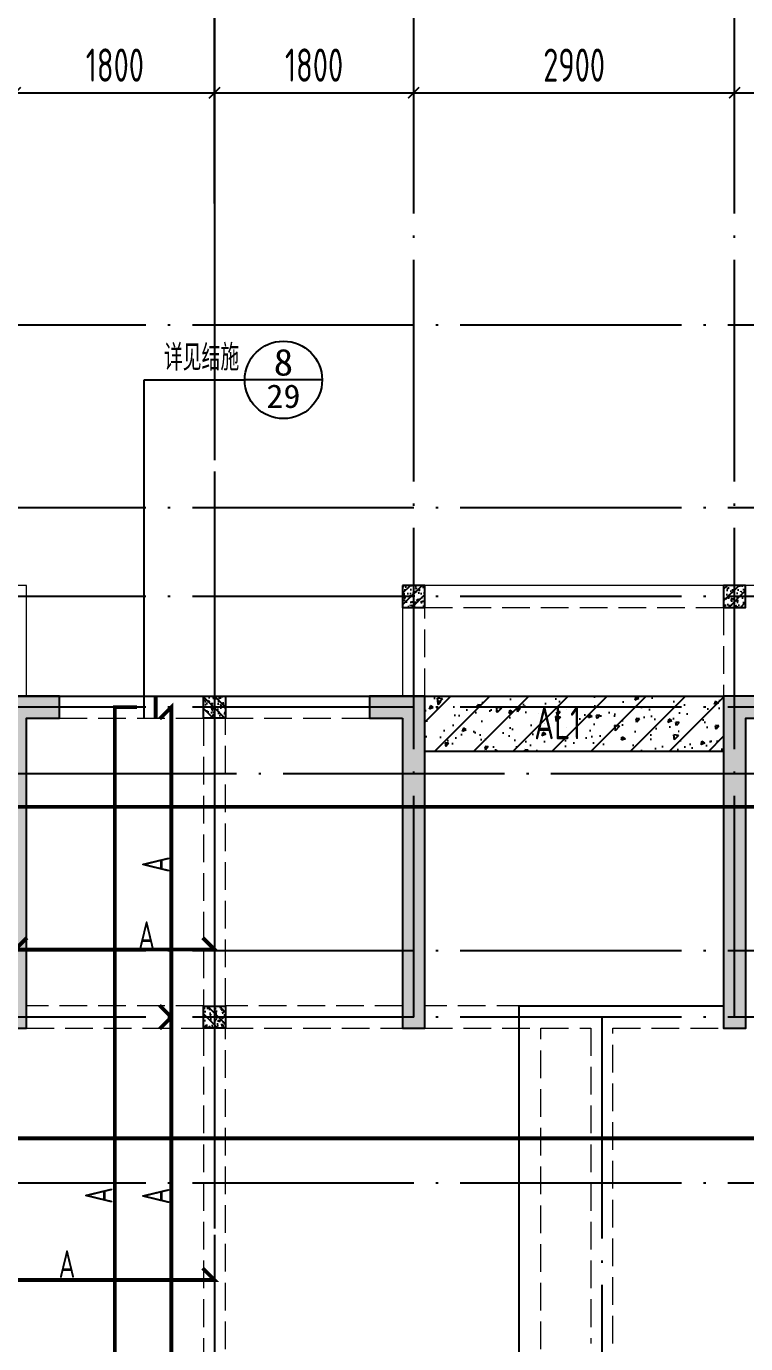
# Model space of a CAD drawing. Extents: x -668857 to 185752, y -270966 to 286822.
# Drawn here: x -180595 to -174095, y -142405 to -130504 of the extents above; entities that cross this region are included whole.
import ezdxf
from ezdxf.enums import TextEntityAlignment as Align

# ---------------------------------------------------------------- set-up
doc = ezdxf.new("R2010")
doc.units = 0
doc.header["$LTSCALE"] = 1000
for name, pattern in [('CENTER', [8, 5, -1, 1, -1]), ('DASH', [0.35, 0.25, -0.1]), ('DASHED', [0.75, 0.5, -0.25]), ('DOTE', [2.42, 2, -0.2, 0.02, -0.2])]:
    doc.linetypes.add(name, pattern=pattern)
doc.layers.get('0').update_dxf_attribs({"linetype": 'CONTINUOUS'})
doc.layers.get('DEFPOINTS').update_dxf_attribs({"linetype": 'CONTINUOUS'})
for name, color, linetype in [('A-AXIS', 1, 'CONTINUOUS'), ('A-DOTE', 10, 'DOTE'), ('BEAM', 4, 'DASHED'), ('DIM_IDEN', 67, 'CONTINUOUS'), ('PUB_TEXT', 2, 'CONTINUOUS'), ('ROOF', 183, 'CONTINUOUS'), ('S-B板配筋', 6, 'CONTINUOUS'), ('S-B板配筋号', 7, 'CONTINUOUS'), ('S-L主梁线', 4, 'DASH'), ('S-Q墙填充', 252, 'CONTINUOUS'), ('S-Q墙实线', 6, 'CONTINUOUS'), ('S-Y一般标注', 3, 'CONTINUOUS'), ('S-构造柱', 212, 'CONTINUOUS'), ('TEXT', 2, 'CONTINUOUS'), ('THIN', 7, 'CONTINUOUS'), ('水平筋标注', 7, 'CONTINUOUS')]:
    doc.layers.add(name, color=color, linetype=linetype)
doc.styles.add('_TCH_AXIS', font='COMPLEX', dxfattribs={"bigfont": 'GBCBIG'})
doc.styles.add('_TCH_LABEL', font='simhei.ttf')
doc.styles.add('TSSD_DIMENSION', font='Tssdeng.shx', dxfattribs={"width": 0.7, "bigfont": 'tssdchn.shx'})
doc.styles.add('TSSD_REIN', font='tssdeng.shx', dxfattribs={"width": 0.7, "height": 300, "bigfont": 'tssdchn.shx'})
doc.dimstyles.new('TSSD_100_100', dxfattribs={"dimtxt": 300, "dimasz": 100, "dimexe": 100, "dimexo": 250, "dimgap": 100, "dimtad": 1, "dimdec": 0, "dimzin": 0, "dimdsep": 46, "dimtxsty": 'TSSD_DIMENSION', "dimblk": 'ARCHTICK', "dimcen": 0, "dimdle": 100, "dimclrt": 7, "dimadec": 0, "dimazin": 0, "dimtfac": 1, "dimtdec": 0, "dimtix": 1, "dimtmove": 2, "dimatfit": 3, "dimldrblk": 'ARCHTICK', "dimfxl": 1, "dimtolj": 1, "dimtzin": 0, "dimarcsym": 0})

# ---------------------------------------------------------------- blocks, each defined once
blk = doc.blocks.new('_ArchTick')
at = {"color": 0, "linetype": 'ByBlock', "const_width": 0.15}
blk.add_lwpolyline([(-0.5, -0.5), (0.5, 0.5)], dxfattribs=at)
blk = doc.blocks.new('*D166')
at = {"layer": 'DEFPOINTS', "color": 0, "transparency": 16777216}
for p in [(27800, 19250), (24900, 18250), (27800, 18250)]:
    blk.add_point(p, dxfattribs=at)
at = {"layer": 'S-Y一般标注', "color": 0, "lineweight": -2, "transparency": 16777216}
for p, q in [((24900, 18500), (24900, 19350)), ((27800, 18500), (27800, 19350)), ((24800, 19250), (27900, 19250))]:
    blk.add_line(p, q, dxfattribs=at)
at = {"layer": 'S-Y一般标注', "color": 0, "lineweight": -2, "transparency": 16777216, "xscale": 100, "yscale": 100, "zscale": 100, "rotation": 180}
blk.add_blockref('_ArchTick', (24900, 19250), dxfattribs=at)
at = {"layer": 'S-Y一般标注', "color": 0, "lineweight": -2, "transparency": 16777216, "xscale": 100, "yscale": 100, "zscale": 100}
blk.add_blockref('_ArchTick', (27800, 19250), dxfattribs=at)
at = {"layer": 'S-Y一般标注', "color": 7, "transparency": 16777216, "insert": (26350, 19500), "char_height": 300, "attachment_point": 5, "style": 'TSSD_DIMENSION'}
blk.add_mtext('\\A1;2900', dxfattribs=at)
blk = doc.blocks.new('*D167')
at = {"layer": 'DEFPOINTS', "color": 0, "transparency": 16777216}
for p in [(29600, 19250), (27800, 18250), (29600, 18250)]:
    blk.add_point(p, dxfattribs=at)
at = {"layer": 'S-Y一般标注', "color": 0, "lineweight": -2, "transparency": 16777216}
for p, q in [((27800, 18500), (27800, 19350)), ((29600, 18500), (29600, 19350)), ((27700, 19250), (29700, 19250))]:
    blk.add_line(p, q, dxfattribs=at)
at = {"layer": 'S-Y一般标注', "color": 0, "lineweight": -2, "transparency": 16777216, "xscale": 100, "yscale": 100, "zscale": 100, "rotation": 180}
blk.add_blockref('_ArchTick', (27800, 19250), dxfattribs=at)
at = {"layer": 'S-Y一般标注', "color": 0, "lineweight": -2, "transparency": 16777216, "xscale": 100, "yscale": 100, "zscale": 100}
blk.add_blockref('_ArchTick', (29600, 19250), dxfattribs=at)
at = {"layer": 'S-Y一般标注', "color": 7, "transparency": 16777216, "insert": (28700, 19500), "char_height": 300, "attachment_point": 5, "style": 'TSSD_DIMENSION'}
blk.add_mtext('\\A1;1800', dxfattribs=at)
blk = doc.blocks.new('*D168')
at = {"layer": 'DEFPOINTS', "color": 0, "transparency": 16777216}
for p in [(31400, 19250), (29600, 18250), (31400, 18250)]:
    blk.add_point(p, dxfattribs=at)
at = {"layer": 'S-Y一般标注', "color": 0, "lineweight": -2, "transparency": 16777216}
for p, q in [((29600, 18500), (29600, 19350)), ((31400, 18500), (31400, 19350)), ((29500, 19250), (31500, 19250))]:
    blk.add_line(p, q, dxfattribs=at)
at = {"layer": 'S-Y一般标注', "color": 0, "lineweight": -2, "transparency": 16777216, "xscale": 100, "yscale": 100, "zscale": 100, "rotation": 180}
blk.add_blockref('_ArchTick', (29600, 19250), dxfattribs=at)
at = {"layer": 'S-Y一般标注', "color": 0, "lineweight": -2, "transparency": 16777216, "xscale": 100, "yscale": 100, "zscale": 100}
blk.add_blockref('_ArchTick', (31400, 19250), dxfattribs=at)
at = {"layer": 'S-Y一般标注', "color": 7, "transparency": 16777216, "insert": (30500, 19500), "char_height": 300, "attachment_point": 5, "style": 'TSSD_DIMENSION'}
blk.add_mtext('\\A1;1800', dxfattribs=at)
blk = doc.blocks.new('*D169')
at = {"layer": 'DEFPOINTS', "color": 0, "transparency": 16777216}
for p in [(34300, 19250), (31400, 18250), (34300, 18250)]:
    blk.add_point(p, dxfattribs=at)
at = {"layer": 'S-Y一般标注', "color": 0, "lineweight": -2, "transparency": 16777216}
for p, q in [((31400, 18500), (31400, 19350)), ((34300, 18500), (34300, 19350)), ((31300, 19250), (34400, 19250))]:
    blk.add_line(p, q, dxfattribs=at)
at = {"layer": 'S-Y一般标注', "color": 0, "lineweight": -2, "transparency": 16777216, "xscale": 100, "yscale": 100, "zscale": 100, "rotation": 180}
blk.add_blockref('_ArchTick', (31400, 19250), dxfattribs=at)
at = {"layer": 'S-Y一般标注', "color": 0, "lineweight": -2, "transparency": 16777216, "xscale": 100, "yscale": 100, "zscale": 100}
blk.add_blockref('_ArchTick', (34300, 19250), dxfattribs=at)
at = {"layer": 'S-Y一般标注', "color": 7, "transparency": 16777216, "insert": (32850, 19500), "char_height": 300, "attachment_point": 5, "style": 'TSSD_DIMENSION'}
blk.add_mtext('\\A1;2900', dxfattribs=at)
blk = doc.blocks.new('*D170')
at = {"layer": 'DEFPOINTS', "color": 0, "transparency": 16777216}
for p in [(36100, 19250), (34300, 18250), (36100, 18250)]:
    blk.add_point(p, dxfattribs=at)
at = {"layer": 'S-Y一般标注', "color": 0, "lineweight": -2, "transparency": 16777216}
for p, q in [((34300, 18500), (34300, 19350)), ((36100, 18500), (36100, 19350)), ((34200, 19250), (36200, 19250))]:
    blk.add_line(p, q, dxfattribs=at)
at = {"layer": 'S-Y一般标注', "color": 0, "lineweight": -2, "transparency": 16777216, "xscale": 100, "yscale": 100, "zscale": 100, "rotation": 180}
blk.add_blockref('_ArchTick', (34300, 19250), dxfattribs=at)
at = {"layer": 'S-Y一般标注', "color": 0, "lineweight": -2, "transparency": 16777216, "xscale": 100, "yscale": 100, "zscale": 100}
blk.add_blockref('_ArchTick', (36100, 19250), dxfattribs=at)
at = {"layer": 'S-Y一般标注', "color": 7, "transparency": 16777216, "insert": (35200, 19500), "char_height": 300, "attachment_point": 5, "style": 'TSSD_DIMENSION'}
blk.add_mtext('\\A1;1800', dxfattribs=at)
blk = doc.blocks.new('20210807.15312078')
at = {"layer": 'S-Q墙填充'}
h = blk.add_hatch(color=252, dxfattribs=at)
h.dxf.hatch_style = 1
h.paths.add_polyline_path([(84116, 66140), (84116, 63140), (84316, 63140), (84316, 65940), (84616, 65940), (84616, 66140)])
h = blk.add_hatch(color=252, dxfattribs=at)
h.dxf.hatch_style = 1
h.paths.add_polyline_path([(87716, 65940), (87716, 63140), (87916, 63140), (87916, 66140), (87416, 66140), (87416, 65940)])
h = blk.add_hatch(color=252, dxfattribs=at)
h.dxf.hatch_style = 1
h.paths.add_polyline_path([(90616, 66140), (90616, 63140), (90816, 63140), (90816, 65940), (91166, 65940), (91166, 66140)])
at = {"layer": 'S-L主梁线', "linetype": 'ByBlock', "lineweight": 18}
for p, q in [((84316, 67140), (81316, 67140)), ((84316, 66140), (84316, 67140)), ((87716, 67140), (87716, 66140)), ((90716, 67140), (87716, 67140)), ((92516, 67140), (90716, 67140)), ((86016, 66140), (84616, 66140)), ((87416, 66140), (86016, 66140))]:
    blk.add_line(p, q, dxfattribs=at)
at = {"layer": 'S-L主梁线', "linetype": 'DASH', "lineweight": 18}
for p, q in [((87916, 66940), (90616, 66940)), ((87916, 66140), (87916, 66940)), ((90616, 66940), (90616, 66140)), ((84616, 65940), (85916, 65940)), ((85916, 65940), (85916, 63340)), ((86116, 65940), (87416, 65940)), ((86116, 63340), (86116, 65940)), ((85916, 63340), (84316, 63340)), ((87716, 63340), (86116, 63340)), ((89516, 63340), (87916, 63340)), ((90616, 63340), (89516, 63340)), ((84316, 63140), (85916, 63140)), ((85916, 63140), (85916, 58840)), ((86116, 58840), (86116, 63140)), ((86116, 63140), (87716, 63140)), ((87916, 63140), (89416, 63140)), ((89416, 63140), (89416, 60290)), ((89616, 63140), (90616, 63140)), ((89616, 60290), (89616, 63140))]:
    blk.add_line(p, q, dxfattribs=at)
for points in [[(88766, 58839), (88766, 63139)], [(88966, 58839), (88966, 63139)]]:
    blk.add_lwpolyline(points, dxfattribs=at)
at = {"layer": 'S-Q墙实线'}
for points in [[(84116, 66140), (84116, 63140), (84316, 63140), (84316, 65940), (84616, 65940), (84616, 66140)], [(87716, 65940), (87716, 63140), (87916, 63140), (87916, 66140), (87416, 66140), (87416, 65940)], [(90616, 66140), (90616, 63140), (90816, 63140), (90816, 65940), (91166, 65940), (91166, 66140)]]:
    blk.add_lwpolyline(points, close=True, dxfattribs=at)
blk = doc.blocks.new('20210730.02141516')
at = {"layer": 'S-构造柱'}
h = blk.add_hatch(dxfattribs=at)
h.set_pattern_fill('ARMORED', color=256, scale=15, angle=-90, style=0)
h.set_pattern_definition([(320, (-154189.41, 3278673.45), (-9.4128202, -107.5890274), [11.25, -123.75]), (265, (-154189.41, 3278673.45), (112.82882, 20.8127), [9, -99]), (10.4514, (-154190.19, 3278664.49), (103.4159313, -86.7764073), [9.5610285, -105.1713168]), (316.1842, (-154159.41, 3278673.45), (-24.827852, -160.0861573), [16.875, -185.625]), (6.6356, (-154161.48, 3278660.11), (146.117681, -140.199406), [14.341543, -157.75695]), (261.1842, (-154159.41, 3278673.45), (146.11779, -140.199292), [13.5, -148.5]), (291, (-154166.91, 3278658.45), (-60.3928336, -89.5360578), [11.25, -123.75]), (236, (-154166.91, 3278658.45), (108.7725068, -36.4972998), [9, -99]), (341.4514, (-154171.94, 3278650.99), (48.3795745, -126.0333943), [9.5610285, -105.1713168]), (307.5, (-154189.41, 3278673.454), (49.93407807, -1.8239783), [0, -97.8, 0, -100.5, 0, -99.375]), (277.5, (-154189.41, 3278673.454), (59.1617568, -39.4604306), [0, -57.3, 0, -95.55, 0, -37.875]), (237.5, (-154189.41, 3278706.904), (-3.38323076, -80.07336543), [0, -37.5, 0, -117, 0, -155.25]), (227.5, (-154189.41, 3278721.904), (15.0157473, -87.4779254), [0, -48.75, 0, -77.7, 0, -110.25]), (315, (-154189.41, 3278673.454), (53.0330086, 53.0330086), [])])
h.paths.add_polyline_path([(200, 200), (200, 0), (0, 0), (0, 200)])
blk.add_lwpolyline([(200, 200), (200, 0), (0, 0), (0, 200)], close=True, dxfattribs=at)
blk = doc.blocks.new('20210811.10024340')
at = {"layer": 'DIM_IDEN'}
for p, q in [((26680, 14561), (27589, 14561)), ((26680, 11505), (26680, 14561)), ((28289, 14561), (27589, 14561))]:
    blk.add_line(p, q, dxfattribs=at)
at = {"layer": 'DIM_IDEN', "const_width": 35}
blk.add_lwpolyline([(26785, 11505), (26785, 11705)], dxfattribs=at)
at = {"layer": 'DIM_IDEN'}
blk.add_circle((27939, 14561), 350, dxfattribs=at)
at = {"layer": 'PUB_TEXT', "style": '_TCH_AXIS'}
blk.add_text('详见结施', height=236.3, dxfattribs=at).set_placement((26859, 14645))
at = {"layer": 'PUB_TEXT', "style": '_TCH_LABEL'}
for s, height, width, p, p2 in [('8', 242, 1.017143, (27851, 14600), (28027, 14600)), ('29', 212.3, 1.011364, (27785, 14308), (28093, 14308))]:
    blk.add_text(s, height=height, dxfattribs=dict(at, width=width)).set_placement(p, p2, align=Align.FIT)
blk = doc.blocks.new('20210726.16395156')
at = {"layer": 'A-AXIS'}
for p, q in [((29600, 18249.9), (29600, 21049.9)), ((31400, 18249.9), (31400, 21049.9)), ((34300, 18249.9), (34300, 21049.9))]:
    blk.add_line(p, q, dxfattribs=at)
at = {"layer": 'A-DOTE'}
for p, q in [((29600, 18249.9), (29600, 3600)), ((31400, 10900), (31400, 18249.9)), ((34300, 10900), (34300, 18249.9)), ((55600, 17150), (3600, 17150)), ((55600, 15500), (3600, 15500)), ((55600, 14700), (3600, 14700)), ((55600, 13700), (3600, 13700)), ((3600, 13100.3), (55600, 13100.3)), ((55600, 11500), (3600, 11500)), ((55600, 10900), (3600, 10900)), ((33100, 10900), (33100, 3600)), ((55600, 9400), (3600, 9400))]:
    blk.add_line(p, q, dxfattribs=at)
at = {"layer": 'S-Y一般标注'}
for base, p1, p2, picture, middle in [((27800, 19249.9), (24900, 18249.9), (27800, 18249.9), '*D166', (26350, 19499.9)), ((29600, 19249.9), (27800, 18249.9), (29600, 18249.9), '*D167', (28700, 19499.9)), ((31400, 19249.9), (29600, 18249.9), (31400, 18249.9), '*D168', (30500, 19499.9)), ((34300, 19249.9), (31400, 18249.9), (34300, 18249.9), '*D169', (32850, 19499.9)), ((36100, 19249.9), (34300, 18249.9), (36100, 18249.9), '*D170', (35200, 19499.9))]:
    dim = blk.add_linear_dim(base=base, p1=p1, p2=p2, dimstyle='TSSD_100_100', dxfattribs=at)
    dim.commit()
    dim.dimension.update_dxf_attribs({"geometry": picture, "text_midpoint": middle})

msp = doc.modelspace()

# ---------------------------------------------------------------- hatches: boundary and pattern name
at = {"layer": 'BEAM', "linetype": 'ByBlock'}
h = msp.add_hatch(dxfattribs=at)
h.set_pattern_fill('ARMORED', color=252, scale=50, angle=180, style=0)
h.set_pattern_definition([(230, (-394766, 1777366.52), (-358.63009, 31.376067), [37.5, -412.5]), (175, (-394766, 1777366.5), (69.37567, -376.09607), [30, -330]), (280.4514, (-394795.88, 1777369.13), (-289.25469, -344.71977), [31.870095, -350.571056]), (226.1842, (-394766, 1777266.5), (-533.62052, 82.75951), [56.25, -618.75]), (276.6356, (-394810.47, 1777273.4), (-467.33135, -487.05894), [47.80514, -525.8565]), (171.1842, (-394766, 1777266.5), (-467.33097, -487.0593), [45, -495]), (201, (-394816, 1777291.52), (-298.453526, 201.309445), [37.5, -412.5]), (146, (-394816, 1777291.5), (-121.657666, -362.57502), [30, -330]), (251.4514, (-394840.87, 1777308.3), (-420.111314, -161.26525), [31.870095, -350.571056]), (217.5, (-394766, 1777366.52), (-6.079928, -166.446927), [0, -326, 0, -335, 0, -331.25]), (187.5, (-394766, 1777366.52), (-131.534769, -197.205856), [0, -191, 0, -318.5, 0, -126.25]), (147.5, (-394654.5, 1777366.52), (-266.911218, 11.277436), [0, -125, 0, -390, 0, -517.5]), (137.5, (-394604.5, 1777366.52), (-291.593085, -50.05249), [0, -162.5, 0, -259, 0, -367.5]), (225, (-394766, 1777366.52), (176.776695, -176.776695), [])])
h.paths.add_polyline_path([(-174294.87, -137054.79), (-176994.86, -137054.79), (-176994.86, -136554.79), (-174294.87, -136554.79)])

# ---------------------------------------------------------------- linework, layer by layer
msp.add_lwpolyline([(-174294.87, -137054.79), (-176994.86, -137054.79), (-176994.86, -136554.79), (-174294.87, -136554.79)], close=True, dxfattribs=at)
at = {"layer": 'S-B板配筋', "lineweight": 35, "const_width": 35}
for points in [[(-179390.82, -139348.68), (-179284.75, -139454.75), (-179284.75, -136654.75), (-179390.82, -136760.81)], [(-179594.88, -144560.59), (-179794.88, -144560.59), (-179794.88, -136654.75), (-179594.88, -136654.75)], [(-184194.87, -137754.75), (-184194.87, -137554.75), (-173594.86, -137554.75), (-173594.86, -137754.75)], [(-180588.8, -138737.59), (-180694.86, -138843.65), (-178894.86, -138843.65), (-179000.93, -138737.59)], [(-179390.82, -144454.52), (-179284.75, -144560.59), (-179284.75, -139454.75), (-179390.82, -139560.81)], [(-188794.88, -140749.8), (-188794.88, -140549.8), (-168994.85, -140549.8), (-168994.85, -140749.8)], [(-181638.6, -141722.96), (-181744.66, -141829.02), (-178894.86, -141829.02), (-179000.93, -141722.96)]]:
    msp.add_lwpolyline(points, dxfattribs=at)
at = {"layer": 'THIN', "linetype": 'CENTER'}
msp.add_line((-178894.86, -127421.96), (-178894.86, -151288.89), dxfattribs=at)
at = {"layer": '水平筋标注'}
msp.add_lwpolyline([(-183494.86, -136554.75), (-174294.86, -136554.75), (-174294.86, -139354.75), (-176144.88, -139354.75), (-176144.88, -145854.58), (-181644.85, -145854.75), (-181644.85, -139354.75), (-183494.86, -139354.75), (-183494.87, -136554.75), (-181993.98, -136554.75)], dxfattribs=at)

# ---------------------------------------------------------------- block references
at = {"layer": 'A-DOTE'}
msp.add_blockref('20210726.16395156', (-208494.86, -150354.8), dxfattribs=at)
at = {"layer": 'PUB_TEXT'}
msp.add_blockref('20210811.10024340', (-206210.75, -148259.38), dxfattribs=at)
at = {"layer": 'ROOF', "xscale": -1, "rotation": 4.61764226855621e-08}
for p in [(-176994.88, -135754.75), (-174094.88, -135754.75)]:
    msp.add_blockref('20210730.02141516', p, dxfattribs=at)
at = {"layer": 'ROOF'}
for p in [(-178994.88, -136754.75), (-178994.88, -139554.75)]:
    msp.add_blockref('20210730.02141516', p, dxfattribs=at)
at = {"layer": 'S-Q墙填充'}
msp.add_blockref('20210807.15312078', (-264910.51, -202694.31), dxfattribs=at)

# ---------------------------------------------------------------- texts
at = {"layer": 'S-B板配筋号', "color": 1, "style": 'TSSD_REIN', "width": 0.7}
for p in [(-179300.26, -138151.27), (-179815.63, -141141.54), (-179300.26, -141146.31)]:
    msp.add_text('A', height=250, rotation=449.999992, dxfattribs=at).set_placement(p)
for p in [(-179583.88, -138838.55), (-180302.61, -141810.47)]:
    msp.add_text('A', height=250, dxfattribs=at).set_placement(p)
at = {"layer": 'TEXT', "color": 1, "style": 'TSSD_REIN', "width": 0.7}
msp.add_text('AL1', height=300, dxfattribs=at).set_placement((-175580.2, -136945.4, 0), align=Align.RIGHT)

doc.saveas('drawing.dxf')
